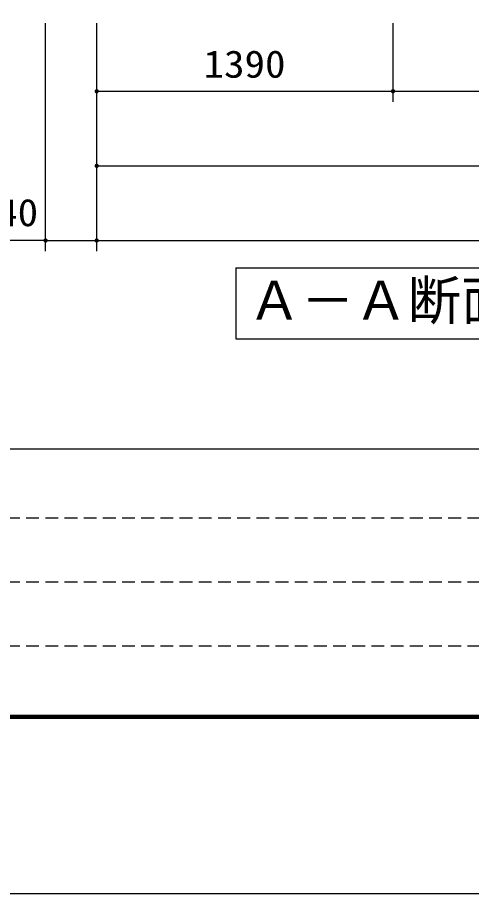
# Model space of a CAD drawing. Units: millimetres, scale not verified. Extents: x -14850 to 14850, y -10500 to 10500.
# Drawn here: x -10681 to -8551, y -10500 to -6392 of the extents above; entities that cross this region are included whole.
import ezdxf
from ezdxf.enums import TextEntityAlignment as Align

# ---------------------------------------------------------------- set-up
doc = ezdxf.new("R2010")
doc.units = ezdxf.units.MM
doc.header["$LTSCALE"] = 50
doc.linetypes.add('DASHED1', pattern=[1.8, 1.2, -0.6])
for name, color, linetype, lineweight in [('0-0_躯体', 3, 'Continuous', 25), ('0-2_製作', 5, 'Continuous', 25), ('0-5_図面枠', 7, 'Continuous', 25), ('0-6_Axis_waku', 7, 'Continuous', 25)]:
    doc.layers.add(name, color=color, linetype=linetype, lineweight=lineweight)
doc.styles.add('ＭＳ ゴシック', font='')
doc.styles.get('ＭＳ ゴシック').set_extended_font_data('MS Gothic')

msp = doc.modelspace()

# ---------------------------------------------------------------- linework, layer by layer
at = {"layer": '0-0_躯体'}
msp.add_line((-9656.23, -7565.54), (-6989.56, -7565.54), dxfattribs=at)
msp.add_lwpolyline([(-9656.23, -7565.54), (-9656.23, -7898.87), (-6989.56, -7898.87)], dxfattribs=at)
at = {"layer": '0-2_製作', "color": 2}
for p, q in [((-10549.08, -7487.57), (-10549.08, -6418.95)), ((-10309.08, -7487.57), (-10309.08, -6418.95)), ((-8919.08, -6787.57), (-8919.08, -6418.95)), ((-10309.08, -6737.57), (-8919.08, -6737.57)), ((-8919.08, -6737.57), (-7729.08, -6737.57)), ((-10309.08, -7087.57), (-6199.08, -7087.57)), ((-10549.08, -7437.57), (-10923.54, -7437.57)), ((-10549.08, -7437.57), (-10309.08, -7437.57)), ((-10309.08, -7437.57), (-5589.08, -7437.57))]:
    msp.add_line(p, q, dxfattribs=at)
at = {"layer": '0-2_製作'}
for points in [[(-10319.06, -6736.94), (-10309.08, -6737.57), (-10319.08, -6737.57)], [(-10319.08, -6737.57), (-10313.34, -6746.61), (-10319, -6738.82)], [(-10319.08, -6737.57), (-10312.17, -6747.08), (-10313.34, -6746.61)], [(-10309.08, -6737.57), (-10312.17, -6747.08), (-10319.08, -6737.57)], [(-10318.9, -6735.69), (-10309.08, -6737.57), (-10319.06, -6736.94)], [(-10318.59, -6734.48), (-10309.08, -6737.57), (-10318.9, -6735.69)], [(-10318.13, -6733.31), (-10309.08, -6737.57), (-10318.59, -6734.48)], [(-10317.52, -6732.21), (-10309.08, -6737.57), (-10318.13, -6733.31)], [(-10316.78, -6731.19), (-10309.08, -6737.57), (-10317.52, -6732.21)], [(-10315.92, -6730.28), (-10309.08, -6737.57), (-10316.78, -6731.19)], [(-10314.96, -6729.48), (-10309.08, -6737.57), (-10315.92, -6730.28)], [(-10313.9, -6728.8), (-10309.08, -6737.57), (-10314.96, -6729.48)], [(-10313.9, -6728.8), (-10309.08, -6727.57), (-10309.08, -6737.57)], [(-10312.76, -6728.27), (-10309.08, -6727.57), (-10313.9, -6728.8)], [(-10311.57, -6727.88), (-10309.08, -6727.57), (-10312.76, -6728.27)], [(-10309.08, -6737.57), (-10310.95, -6747.39), (-10312.17, -6747.08)], [(-10310.33, -6727.64), (-10309.08, -6727.57), (-10311.57, -6727.88)], [(-10309.08, -6737.57), (-10309.71, -6747.55), (-10310.95, -6747.39)], [(-10309.08, -6737.57), (-10309.08, -6747.57), (-10309.71, -6747.55)], [(-10309.08, -6727.57), (-10299.08, -6737.57), (-10309.08, -6737.57)], [(-10308.45, -6727.59), (-10299.08, -6737.57), (-10309.08, -6727.57)], [(-10309.08, -6737.57), (-10307.83, -6747.49), (-10309.08, -6747.57)], [(-10309.08, -6737.57), (-10306.59, -6747.25), (-10307.83, -6747.49)], [(-10309.08, -6737.57), (-10305.4, -6746.86), (-10306.59, -6747.25)], [(-10309.08, -6737.57), (-10304.26, -6746.33), (-10305.4, -6746.86)], [(-10309.08, -6737.57), (-10303.2, -6745.66), (-10304.26, -6746.33)], [(-10299.08, -6737.57), (-10303.2, -6745.66), (-10309.08, -6737.57)], [(-10307.2, -6727.74), (-10299.08, -6737.57), (-10308.45, -6727.59)], [(-10305.99, -6728.06), (-10299.08, -6737.57), (-10307.2, -6727.74)], [(-10304.82, -6728.52), (-10299.08, -6737.57), (-10305.99, -6728.06)], [(-10304.82, -6728.52), (-10299.16, -6736.31), (-10299.08, -6737.57)], [(-10303.72, -6729.12), (-10299.16, -6736.31), (-10304.82, -6728.52)], [(-10303.72, -6729.12), (-10299.39, -6735.08), (-10299.16, -6736.31)], [(-10302.7, -6729.86), (-10299.39, -6735.08), (-10303.72, -6729.12)], [(-10299.08, -6737.57), (-10302.23, -6744.86), (-10303.2, -6745.66)], [(-10302.7, -6729.86), (-10299.78, -6733.88), (-10299.39, -6735.08)], [(-10301.79, -6730.72), (-10299.78, -6733.88), (-10302.7, -6729.86)], [(-10299.08, -6737.57), (-10301.37, -6743.94), (-10302.23, -6744.86)], [(-10301.79, -6730.72), (-10300.32, -6732.75), (-10299.78, -6733.88)], [(-10300.99, -6731.69), (-10300.32, -6732.75), (-10301.79, -6730.72)], [(-10299.08, -6737.57), (-10300.64, -6742.92), (-10301.37, -6743.94)], [(-10299.08, -6737.57), (-10300.03, -6741.82), (-10300.64, -6742.92)], [(-10299.08, -6737.57), (-10299.57, -6740.66), (-10300.03, -6741.82)], [(-10299.08, -6737.57), (-10299.26, -6739.44), (-10299.57, -6740.66)], [(-10299.08, -6737.57), (-10299.1, -6738.19), (-10299.26, -6739.44)], [(-8929.06, -6736.94), (-8919.08, -6737.57), (-8929.08, -6737.57)], [(-8929.08, -6737.57), (-8922.17, -6747.08), (-8929, -6738.82)], [(-8929.08, -6737.57), (-8920.95, -6747.39), (-8922.17, -6747.08)], [(-8919.08, -6737.57), (-8920.95, -6747.39), (-8929.08, -6737.57)], [(-8928.9, -6735.69), (-8919.08, -6737.57), (-8929.06, -6736.94)], [(-8928.59, -6734.48), (-8919.08, -6737.57), (-8928.9, -6735.69)], [(-8928.13, -6733.31), (-8919.08, -6737.57), (-8928.59, -6734.48)], [(-8927.52, -6732.21), (-8919.08, -6737.57), (-8928.13, -6733.31)], [(-8926.78, -6731.19), (-8919.08, -6737.57), (-8927.52, -6732.21)], [(-8925.92, -6730.28), (-8919.08, -6737.57), (-8926.78, -6731.19)], [(-8924.96, -6729.48), (-8919.08, -6737.57), (-8925.92, -6730.28)], [(-8924.96, -6729.48), (-8919.08, -6727.57), (-8919.08, -6737.57)], [(-8923.9, -6728.8), (-8919.08, -6727.57), (-8924.96, -6729.48)], [(-8922.76, -6728.27), (-8919.08, -6727.57), (-8923.9, -6728.8)], [(-8921.57, -6727.88), (-8919.08, -6727.57), (-8922.76, -6728.27)], [(-8920.33, -6727.64), (-8919.08, -6727.57), (-8921.57, -6727.88)], [(-8919.08, -6737.57), (-8919.71, -6747.55), (-8920.95, -6747.39)], [(-8919.08, -6737.57), (-8919.08, -6747.57), (-8919.71, -6747.55)], [(-8919.08, -6727.57), (-8909.08, -6737.57), (-8919.08, -6737.57)], [(-8918.45, -6727.59), (-8909.08, -6737.57), (-8919.08, -6727.57)], [(-8919.08, -6737.57), (-8917.83, -6747.49), (-8919.08, -6747.57)], [(-8919.08, -6737.57), (-8916.59, -6747.25), (-8917.83, -6747.49)], [(-8919.08, -6737.57), (-8915.4, -6746.86), (-8916.59, -6747.25)], [(-8919.08, -6737.57), (-8914.26, -6746.33), (-8915.4, -6746.86)], [(-8919.08, -6737.57), (-8913.2, -6745.66), (-8914.26, -6746.33)], [(-8919.08, -6737.57), (-8912.23, -6744.86), (-8913.2, -6745.66)], [(-8909.08, -6737.57), (-8912.23, -6744.86), (-8919.08, -6737.57)], [(-8917.2, -6727.74), (-8909.08, -6737.57), (-8918.45, -6727.59)], [(-8915.99, -6728.06), (-8909.08, -6737.57), (-8917.2, -6727.74)], [(-8915.99, -6728.06), (-8909.16, -6736.31), (-8909.08, -6737.57)], [(-8914.82, -6728.52), (-8909.16, -6736.31), (-8915.99, -6728.06)], [(-8914.82, -6728.52), (-8909.39, -6735.08), (-8909.16, -6736.31)], [(-8913.72, -6729.12), (-8909.39, -6735.08), (-8914.82, -6728.52)], [(-8913.72, -6729.12), (-8909.78, -6733.88), (-8909.39, -6735.08)], [(-8912.7, -6729.86), (-8909.78, -6733.88), (-8913.72, -6729.12)], [(-8912.7, -6729.86), (-8910.32, -6732.75), (-8909.78, -6733.88)], [(-8911.79, -6730.72), (-8910.32, -6732.75), (-8912.7, -6729.86)], [(-8909.08, -6737.57), (-8911.37, -6743.94), (-8912.23, -6744.86)], [(-8911.79, -6730.72), (-8910.99, -6731.69), (-8910.32, -6732.75)], [(-8909.08, -6737.57), (-8910.64, -6742.92), (-8911.37, -6743.94)], [(-8909.08, -6737.57), (-8910.03, -6741.82), (-8910.64, -6742.92)], [(-8909.08, -6737.57), (-8909.57, -6740.66), (-8910.03, -6741.82)], [(-8909.08, -6737.57), (-8909.26, -6739.44), (-8909.57, -6740.66)], [(-8909.08, -6737.57), (-8909.1, -6738.19), (-8909.26, -6739.44)], [(-10319, -6738.82), (-10314.44, -6746.01), (-10318.76, -6740.05)], [(-10319, -6738.82), (-10313.34, -6746.61), (-10314.44, -6746.01)], [(-10318.76, -6740.05), (-10315.45, -6745.27), (-10318.38, -6741.25)], [(-10318.76, -6740.05), (-10314.44, -6746.01), (-10315.45, -6745.27)], [(-10318.38, -6741.25), (-10316.37, -6744.41), (-10317.84, -6742.38)], [(-10318.38, -6741.25), (-10315.45, -6745.27), (-10316.37, -6744.41)], [(-10317.84, -6742.38), (-10316.37, -6744.41), (-10317.17, -6743.44)], [(-8929, -6738.82), (-8923.34, -6746.61), (-8928.76, -6740.05)], [(-8929, -6738.82), (-8922.17, -6747.08), (-8923.34, -6746.61)], [(-8928.76, -6740.05), (-8924.44, -6746.01), (-8928.38, -6741.25)], [(-8928.76, -6740.05), (-8923.34, -6746.61), (-8924.44, -6746.01)], [(-8928.38, -6741.25), (-8925.45, -6745.27), (-8927.84, -6742.38)], [(-8928.38, -6741.25), (-8924.44, -6746.01), (-8925.45, -6745.27)], [(-8927.84, -6742.38), (-8926.37, -6744.41), (-8927.17, -6743.44)], [(-8927.84, -6742.38), (-8925.45, -6745.27), (-8926.37, -6744.41)], [(-10319.06, -7086.94), (-10309.08, -7087.57), (-10319.08, -7087.57)], [(-10319.08, -7087.57), (-10313.34, -7096.61), (-10319, -7088.82)], [(-10319.08, -7087.57), (-10312.17, -7097.08), (-10313.34, -7096.61)], [(-10309.08, -7087.57), (-10312.17, -7097.08), (-10319.08, -7087.57)], [(-10318.9, -7085.69), (-10309.08, -7087.57), (-10319.06, -7086.94)], [(-10319, -7088.82), (-10314.44, -7096.01), (-10318.76, -7090.05)], [(-10319, -7088.82), (-10313.34, -7096.61), (-10314.44, -7096.01)], [(-10318.59, -7084.48), (-10309.08, -7087.57), (-10318.9, -7085.69)], [(-10318.76, -7090.05), (-10315.45, -7095.27), (-10318.38, -7091.25)], [(-10318.76, -7090.05), (-10314.44, -7096.01), (-10315.45, -7095.27)], [(-10318.13, -7083.31), (-10309.08, -7087.57), (-10318.59, -7084.48)], [(-10318.38, -7091.25), (-10316.37, -7094.41), (-10317.84, -7092.38)], [(-10318.38, -7091.25), (-10315.45, -7095.27), (-10316.37, -7094.41)], [(-10317.52, -7082.21), (-10309.08, -7087.57), (-10318.13, -7083.31)], [(-10317.84, -7092.38), (-10316.37, -7094.41), (-10317.17, -7093.44)], [(-10316.78, -7081.19), (-10309.08, -7087.57), (-10317.52, -7082.21)], [(-10315.92, -7080.28), (-10309.08, -7087.57), (-10316.78, -7081.19)], [(-10314.96, -7079.48), (-10309.08, -7087.57), (-10315.92, -7080.28)], [(-10313.9, -7078.8), (-10309.08, -7087.57), (-10314.96, -7079.48)], [(-10313.9, -7078.8), (-10309.08, -7077.57), (-10309.08, -7087.57)], [(-10312.76, -7078.27), (-10309.08, -7077.57), (-10313.9, -7078.8)], [(-10311.57, -7077.88), (-10309.08, -7077.57), (-10312.76, -7078.27)], [(-10309.08, -7087.57), (-10310.95, -7097.39), (-10312.17, -7097.08)], [(-10310.33, -7077.64), (-10309.08, -7077.57), (-10311.57, -7077.88)], [(-10309.08, -7087.57), (-10309.71, -7097.55), (-10310.95, -7097.39)], [(-10309.08, -7087.57), (-10309.08, -7097.57), (-10309.71, -7097.55)], [(-10309.08, -7077.57), (-10299.08, -7087.57), (-10309.08, -7087.57)], [(-10308.45, -7077.59), (-10299.08, -7087.57), (-10309.08, -7077.57)], [(-10309.08, -7087.57), (-10307.83, -7097.49), (-10309.08, -7097.57)], [(-10309.08, -7087.57), (-10306.59, -7097.25), (-10307.83, -7097.49)], [(-10309.08, -7087.57), (-10305.4, -7096.86), (-10306.59, -7097.25)], [(-10309.08, -7087.57), (-10304.26, -7096.33), (-10305.4, -7096.86)], [(-10309.08, -7087.57), (-10303.2, -7095.66), (-10304.26, -7096.33)], [(-10299.08, -7087.57), (-10303.2, -7095.66), (-10309.08, -7087.57)], [(-10307.2, -7077.74), (-10299.08, -7087.57), (-10308.45, -7077.59)], [(-10305.99, -7078.06), (-10299.08, -7087.57), (-10307.2, -7077.74)], [(-10304.82, -7078.52), (-10299.08, -7087.57), (-10305.99, -7078.06)], [(-10304.82, -7078.52), (-10299.16, -7086.31), (-10299.08, -7087.57)], [(-10303.72, -7079.12), (-10299.16, -7086.31), (-10304.82, -7078.52)], [(-10303.72, -7079.12), (-10299.39, -7085.08), (-10299.16, -7086.31)], [(-10302.7, -7079.86), (-10299.39, -7085.08), (-10303.72, -7079.12)], [(-10299.08, -7087.57), (-10302.23, -7094.86), (-10303.2, -7095.66)], [(-10302.7, -7079.86), (-10299.78, -7083.88), (-10299.39, -7085.08)], [(-10301.79, -7080.72), (-10299.78, -7083.88), (-10302.7, -7079.86)], [(-10299.08, -7087.57), (-10301.37, -7093.94), (-10302.23, -7094.86)], [(-10301.79, -7080.72), (-10300.32, -7082.75), (-10299.78, -7083.88)], [(-10300.99, -7081.69), (-10300.32, -7082.75), (-10301.79, -7080.72)], [(-10299.08, -7087.57), (-10300.64, -7092.92), (-10301.37, -7093.94)], [(-10299.08, -7087.57), (-10300.03, -7091.82), (-10300.64, -7092.92)], [(-10299.08, -7087.57), (-10299.57, -7090.66), (-10300.03, -7091.82)], [(-10299.08, -7087.57), (-10299.26, -7089.44), (-10299.57, -7090.66)], [(-10299.08, -7087.57), (-10299.1, -7088.19), (-10299.26, -7089.44)], [(-10558.9, -7435.69), (-10549.08, -7437.57), (-10559.06, -7436.94)], [(-10558.59, -7434.48), (-10549.08, -7437.57), (-10558.9, -7435.69)], [(-10558.13, -7433.31), (-10549.08, -7437.57), (-10558.59, -7434.48)], [(-10557.52, -7432.21), (-10549.08, -7437.57), (-10558.13, -7433.31)], [(-10556.78, -7431.19), (-10549.08, -7437.57), (-10557.52, -7432.21)], [(-10555.92, -7430.28), (-10549.08, -7437.57), (-10556.78, -7431.19)], [(-10554.96, -7429.48), (-10549.08, -7437.57), (-10555.92, -7430.28)], [(-10553.9, -7428.8), (-10549.08, -7437.57), (-10554.96, -7429.48)], [(-10553.9, -7428.8), (-10549.08, -7427.57), (-10549.08, -7437.57)], [(-10552.76, -7428.27), (-10549.08, -7427.57), (-10553.9, -7428.8)], [(-10551.57, -7427.88), (-10549.08, -7427.57), (-10552.76, -7428.27)], [(-10550.33, -7427.64), (-10549.08, -7427.57), (-10551.57, -7427.88)], [(-10549.08, -7427.57), (-10539.08, -7437.57), (-10549.08, -7437.57)], [(-10548.45, -7427.59), (-10539.08, -7437.57), (-10549.08, -7427.57)], [(-10547.2, -7427.74), (-10539.08, -7437.57), (-10548.45, -7427.59)], [(-10545.99, -7428.06), (-10539.08, -7437.57), (-10547.2, -7427.74)], [(-10544.82, -7428.52), (-10539.08, -7437.57), (-10545.99, -7428.06)], [(-10544.82, -7428.52), (-10539.16, -7436.31), (-10539.08, -7437.57)], [(-10543.72, -7429.12), (-10539.16, -7436.31), (-10544.82, -7428.52)], [(-10543.72, -7429.12), (-10539.39, -7435.08), (-10539.16, -7436.31)], [(-10542.7, -7429.86), (-10539.39, -7435.08), (-10543.72, -7429.12)], [(-10542.7, -7429.86), (-10539.78, -7433.88), (-10539.39, -7435.08)], [(-10541.79, -7430.72), (-10539.78, -7433.88), (-10542.7, -7429.86)], [(-10541.79, -7430.72), (-10540.32, -7432.75), (-10539.78, -7433.88)], [(-10540.99, -7431.69), (-10540.32, -7432.75), (-10541.79, -7430.72)], [(-10318.9, -7435.69), (-10309.08, -7437.57), (-10319.06, -7436.94)], [(-10318.59, -7434.48), (-10309.08, -7437.57), (-10318.9, -7435.69)], [(-10318.13, -7433.31), (-10309.08, -7437.57), (-10318.59, -7434.48)], [(-10317.52, -7432.21), (-10309.08, -7437.57), (-10318.13, -7433.31)], [(-10316.78, -7431.19), (-10309.08, -7437.57), (-10317.52, -7432.21)], [(-10315.92, -7430.28), (-10309.08, -7437.57), (-10316.78, -7431.19)], [(-10314.96, -7429.48), (-10309.08, -7437.57), (-10315.92, -7430.28)], [(-10313.9, -7428.8), (-10309.08, -7437.57), (-10314.96, -7429.48)], [(-10313.9, -7428.8), (-10309.08, -7427.57), (-10309.08, -7437.57)], [(-10312.76, -7428.27), (-10309.08, -7427.57), (-10313.9, -7428.8)], [(-10311.57, -7427.88), (-10309.08, -7427.57), (-10312.76, -7428.27)], [(-10310.33, -7427.64), (-10309.08, -7427.57), (-10311.57, -7427.88)], [(-10309.08, -7427.57), (-10299.08, -7437.57), (-10309.08, -7437.57)], [(-10308.45, -7427.59), (-10299.08, -7437.57), (-10309.08, -7427.57)], [(-10307.2, -7427.74), (-10299.08, -7437.57), (-10308.45, -7427.59)], [(-10305.99, -7428.06), (-10299.08, -7437.57), (-10307.2, -7427.74)], [(-10304.82, -7428.52), (-10299.08, -7437.57), (-10305.99, -7428.06)], [(-10304.82, -7428.52), (-10299.16, -7436.31), (-10299.08, -7437.57)], [(-10303.72, -7429.12), (-10299.16, -7436.31), (-10304.82, -7428.52)], [(-10303.72, -7429.12), (-10299.39, -7435.08), (-10299.16, -7436.31)], [(-10302.7, -7429.86), (-10299.39, -7435.08), (-10303.72, -7429.12)], [(-10302.7, -7429.86), (-10299.78, -7433.88), (-10299.39, -7435.08)], [(-10301.79, -7430.72), (-10299.78, -7433.88), (-10302.7, -7429.86)], [(-10301.79, -7430.72), (-10300.32, -7432.75), (-10299.78, -7433.88)], [(-10300.99, -7431.69), (-10300.32, -7432.75), (-10301.79, -7430.72)], [(-10559.06, -7436.94), (-10549.08, -7437.57), (-10559.08, -7437.57)], [(-10559.08, -7437.57), (-10553.34, -7446.61), (-10559, -7438.82)], [(-10559.08, -7437.57), (-10552.17, -7447.08), (-10553.34, -7446.61)], [(-10549.08, -7437.57), (-10552.17, -7447.08), (-10559.08, -7437.57)], [(-10559, -7438.82), (-10554.44, -7446.01), (-10558.76, -7440.05)], [(-10559, -7438.82), (-10553.34, -7446.61), (-10554.44, -7446.01)], [(-10558.76, -7440.05), (-10555.45, -7445.27), (-10558.38, -7441.25)], [(-10558.76, -7440.05), (-10554.44, -7446.01), (-10555.45, -7445.27)], [(-10558.38, -7441.25), (-10556.37, -7444.41), (-10557.84, -7442.38)], [(-10558.38, -7441.25), (-10555.45, -7445.27), (-10556.37, -7444.41)], [(-10557.84, -7442.38), (-10556.37, -7444.41), (-10557.17, -7443.44)], [(-10549.08, -7437.57), (-10550.95, -7447.39), (-10552.17, -7447.08)], [(-10549.08, -7437.57), (-10549.71, -7447.55), (-10550.95, -7447.39)], [(-10549.08, -7437.57), (-10549.08, -7447.57), (-10549.71, -7447.55)], [(-10549.08, -7437.57), (-10547.83, -7447.49), (-10549.08, -7447.57)], [(-10549.08, -7437.57), (-10546.59, -7447.25), (-10547.83, -7447.49)], [(-10549.08, -7437.57), (-10545.4, -7446.86), (-10546.59, -7447.25)], [(-10549.08, -7437.57), (-10544.26, -7446.33), (-10545.4, -7446.86)], [(-10549.08, -7437.57), (-10543.2, -7445.66), (-10544.26, -7446.33)], [(-10539.08, -7437.57), (-10543.2, -7445.66), (-10549.08, -7437.57)], [(-10539.08, -7437.57), (-10542.23, -7444.86), (-10543.2, -7445.66)], [(-10539.08, -7437.57), (-10541.37, -7443.94), (-10542.23, -7444.86)], [(-10539.08, -7437.57), (-10540.64, -7442.92), (-10541.37, -7443.94)], [(-10539.08, -7437.57), (-10540.03, -7441.82), (-10540.64, -7442.92)], [(-10539.08, -7437.57), (-10539.57, -7440.66), (-10540.03, -7441.82)], [(-10539.08, -7437.57), (-10539.26, -7439.44), (-10539.57, -7440.66)], [(-10539.08, -7437.57), (-10539.1, -7438.19), (-10539.26, -7439.44)], [(-10319.06, -7436.94), (-10309.08, -7437.57), (-10319.08, -7437.57)], [(-10319.08, -7437.57), (-10313.34, -7446.61), (-10319, -7438.82)], [(-10319.08, -7437.57), (-10312.17, -7447.08), (-10313.34, -7446.61)], [(-10309.08, -7437.57), (-10312.17, -7447.08), (-10319.08, -7437.57)], [(-10319, -7438.82), (-10314.44, -7446.01), (-10318.76, -7440.05)], [(-10319, -7438.82), (-10313.34, -7446.61), (-10314.44, -7446.01)], [(-10318.76, -7440.05), (-10315.45, -7445.27), (-10318.38, -7441.25)], [(-10318.76, -7440.05), (-10314.44, -7446.01), (-10315.45, -7445.27)], [(-10318.38, -7441.25), (-10316.37, -7444.41), (-10317.84, -7442.38)], [(-10318.38, -7441.25), (-10315.45, -7445.27), (-10316.37, -7444.41)], [(-10317.84, -7442.38), (-10316.37, -7444.41), (-10317.17, -7443.44)], [(-10309.08, -7437.57), (-10310.95, -7447.39), (-10312.17, -7447.08)], [(-10309.08, -7437.57), (-10309.71, -7447.55), (-10310.95, -7447.39)], [(-10309.08, -7437.57), (-10309.08, -7447.57), (-10309.71, -7447.55)], [(-10309.08, -7437.57), (-10307.83, -7447.49), (-10309.08, -7447.57)], [(-10309.08, -7437.57), (-10306.59, -7447.25), (-10307.83, -7447.49)], [(-10309.08, -7437.57), (-10305.4, -7446.86), (-10306.59, -7447.25)], [(-10309.08, -7437.57), (-10304.26, -7446.33), (-10305.4, -7446.86)], [(-10309.08, -7437.57), (-10303.2, -7445.66), (-10304.26, -7446.33)], [(-10299.08, -7437.57), (-10303.2, -7445.66), (-10309.08, -7437.57)], [(-10299.08, -7437.57), (-10302.23, -7444.86), (-10303.2, -7445.66)], [(-10299.08, -7437.57), (-10301.37, -7443.94), (-10302.23, -7444.86)], [(-10299.08, -7437.57), (-10300.64, -7442.92), (-10301.37, -7443.94)], [(-10299.08, -7437.57), (-10300.03, -7441.82), (-10300.64, -7442.92)], [(-10299.08, -7437.57), (-10299.57, -7440.66), (-10300.03, -7441.82)], [(-10299.08, -7437.57), (-10299.26, -7439.44), (-10299.57, -7440.66)], [(-10299.08, -7437.57), (-10299.1, -7438.19), (-10299.26, -7439.44)]]:
    msp.add_solid(points, dxfattribs=at)
at = {"layer": '0-5_図面枠'}
msp.add_lwpolyline([(-14850, -10500), (14850, -10500), (14850, 10500), (-14850, 10500)], close=True, dxfattribs=at)
at = {"layer": '0-6_Axis_waku'}
for p, q in [((-12950, -8415), (14000, -8415)), ((14014, -9679.01), (-12964, -9679.01)), ((14013, -9678.01), (-12963, -9678.01)), ((14012, -9677.01), (-12962, -9677.01)), ((14011, -9676.01), (-12961, -9676.01)), ((14010, -9675.01), (-12960, -9675.01)), ((14009, -9674.01), (-12959, -9674.01)), ((14008, -9673.01), (-12958, -9673.01)), ((14007, -9672.01), (-12957, -9672.01)), ((14006, -9671.01), (-12956, -9671.01)), ((14005, -9670.01), (-12955, -9670.01)), ((14004, -9669.01), (-12954, -9669.01)), ((14003, -9668.01), (-12953, -9668.01)), ((14002, -9667.01), (-12952, -9667.01)), ((14001, -9666.01), (-12951, -9666.01)), ((-12950, -9665), (14000, -9665))]:
    msp.add_line(p, q, dxfattribs=at)
at = {"layer": '0-6_Axis_waku', "linetype": 'DASHED1'}
for p, q in [((400, -8740), (-12950, -8740)), ((400, -9040), (-12950, -9040)), ((400, -9340), (-12950, -9340))]:
    msp.add_line(p, q, dxfattribs=at)

# ---------------------------------------------------------------- texts
at = {"layer": '0-0_躯体', "color": 4, "style": 'ＭＳ ゴシック'}
msp.add_text('Ａ－Ａ断面図', height=183.3, dxfattribs=at).set_placement((-9600.34, -7864.47), align=Align.BOTTOM_LEFT)
at = {"layer": '0-2_製作', "color": 4, "style": 'ＭＳ ゴシック', "width": 1.1}
for s, p in [('1390', (-9807.83, -6712.57)), ('240', (-10872.18, -7408.92))]:
    msp.add_text(s, height=128.4, dxfattribs=at).set_placement(p, align=Align.BOTTOM_LEFT)

doc.saveas('drawing.dxf')
